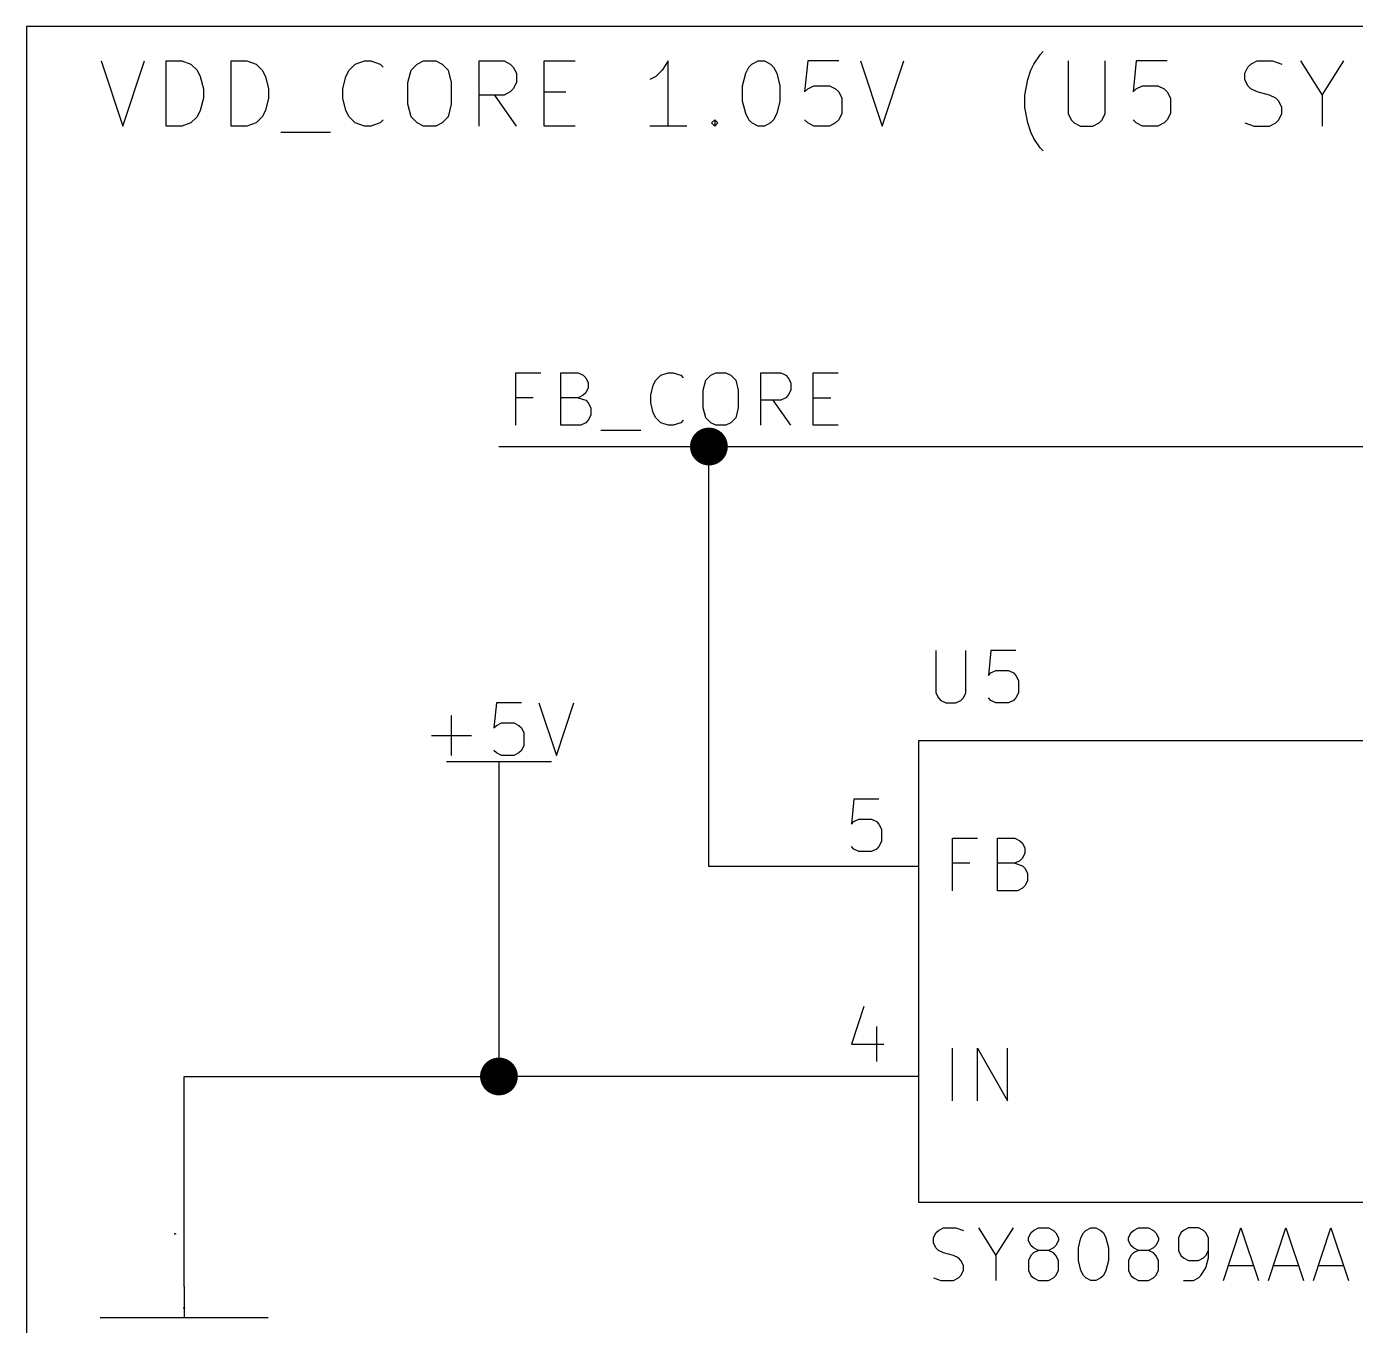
# Model space of a CAD drawing. Header units: millimetres. Extents: x 5 to 293, y -205 to -3.
# Drawn here: x 69.85 to 102, y -36.5 to -5.08 of the extents above; entities that cross this region are included whole.
import ezdxf

# ---------------------------------------------------------------- set-up
doc = ezdxf.new("R2010")
doc.units = ezdxf.units.MM
for name, color, linetype in [('GREENSIXTYFIVE', 129, 'CONTINUOUS'), ('LIGHTGREEN', 92, 'CONTINUOUS'), ('LIGHTMAGENTA', 212, 'CONTINUOUS'), ('LIGHTRED', 12, 'CONTINUOUS'), ('RED', 14, 'CONTINUOUS'), ('REDSIX', 19, 'CONTINUOUS')]:
    doc.layers.add(name, color=color, linetype=linetype)

msp = doc.modelspace()

# ---------------------------------------------------------------- linework, layer by layer
at = {"layer": 'GREENSIXTYFIVE', "linetype": 'CONTINUOUS'}
for p, q in [((91.8535, -20.1744), (91.8535, -21.2025)), ((91.8535, -20.1744), (91.8535, -21.2025)), ((92.5792, -21.2025), (92.5792, -20.1744)), ((92.5792, -21.2025), (92.5792, -20.1744)), ((93.184, -20.1744), (93.1236, -20.7792)), ((93.184, -20.1744), (93.1236, -20.7792)), ((93.7888, -20.1744), (93.184, -20.1744)), ((93.7888, -20.1744), (93.184, -20.1744)), ((93.1236, -20.7792), (93.184, -20.7187)), ((93.1236, -20.7792), (93.184, -20.7187)), ((93.184, -20.7187), (93.305, -20.6582)), ((93.184, -20.7187), (93.305, -20.6582)), ((93.305, -20.6582), (93.6074, -20.6582)), ((93.305, -20.6582), (93.6074, -20.6582)), ((93.6074, -20.6582), (93.7283, -20.7187)), ((93.6074, -20.6582), (93.7283, -20.7187)), ((93.7283, -20.7187), (93.7888, -20.7792)), ((93.7283, -20.7187), (93.7888, -20.7792)), ((93.7888, -20.7792), (93.8493, -20.9001)), ((93.7888, -20.7792), (93.8493, -20.9001)), ((91.8535, -21.2025), (91.914, -21.3235)), ((91.8535, -21.2025), (91.914, -21.3235)), ((92.5188, -21.3235), (92.5792, -21.2025)), ((92.5188, -21.3235), (92.5792, -21.2025)), ((93.8493, -21.2025), (93.7888, -21.3235)), ((93.8493, -21.2025), (93.7888, -21.3235)), ((93.8493, -20.9001), (93.8493, -21.2025)), ((93.8493, -20.9001), (93.8493, -21.2025)), ((81.2195, -21.4444), (81.1591, -22.0492)), ((81.8243, -21.4444), (81.2195, -21.4444)), ((82.2476, -21.4444), (82.6709, -22.7144)), ((82.6709, -22.7144), (83.0943, -21.4444)), ((91.914, -21.3235), (91.9745, -21.384)), ((91.914, -21.3235), (91.9745, -21.384)), ((91.9745, -21.384), (92.0954, -21.4444)), ((91.9745, -21.384), (92.0954, -21.4444)), ((92.0954, -21.4444), (92.3373, -21.4444)), ((92.0954, -21.4444), (92.3373, -21.4444)), ((92.3373, -21.4444), (92.4583, -21.384)), ((92.3373, -21.4444), (92.4583, -21.384)), ((92.4583, -21.384), (92.5188, -21.3235)), ((92.4583, -21.384), (92.5188, -21.3235)), ((93.184, -21.384), (93.1236, -21.3235)), ((93.184, -21.384), (93.1236, -21.3235)), ((93.305, -21.4444), (93.184, -21.384)), ((93.305, -21.4444), (93.184, -21.384)), ((93.6074, -21.4444), (93.305, -21.4444)), ((93.6074, -21.4444), (93.305, -21.4444)), ((93.7283, -21.384), (93.6074, -21.4444)), ((93.7283, -21.384), (93.6074, -21.4444)), ((93.7888, -21.3235), (93.7283, -21.384)), ((93.7888, -21.3235), (93.7283, -21.384)), ((80.1309, -22.7144), (80.1309, -21.7468)), ((81.1591, -22.0492), (81.2195, -21.9887)), ((81.2195, -21.9887), (81.3405, -21.9282)), ((81.3405, -21.9282), (81.6429, -21.9282)), ((81.6429, -21.9282), (81.7638, -21.9887)), ((81.7638, -21.9887), (81.8243, -22.0492)), ((81.8243, -22.0492), (81.8848, -22.1701)), ((81.8848, -22.1701), (81.8848, -22.4725)), ((79.6471, -22.2306), (80.6148, -22.2306)), ((81.8848, -22.4725), (81.8243, -22.5935)), ((81.2195, -22.654), (81.1591, -22.5935)), ((81.3405, -22.7144), (81.2195, -22.654)), ((81.6429, -22.7144), (81.3405, -22.7144)), ((81.7638, -22.654), (81.6429, -22.7144)), ((81.8243, -22.5935), (81.7638, -22.654)), ((92.2503, -25.9875), (92.2503, -24.7175)), ((92.2503, -24.7175), (92.8551, -24.7175)), ((92.2503, -25.9875), (92.2503, -24.7175)), ((92.2503, -24.7175), (92.8551, -24.7175)), ((93.3389, -25.9875), (93.3389, -24.7175)), ((93.3389, -24.7175), (93.7623, -24.7175)), ((93.3389, -25.9875), (93.3389, -24.7175)), ((93.3389, -24.7175), (93.7623, -24.7175)), ((93.7623, -24.7175), (93.8832, -24.778)), ((93.7623, -24.7175), (93.8832, -24.778)), ((93.8832, -24.778), (93.9437, -24.8385)), ((93.8832, -24.778), (93.9437, -24.8385)), ((93.9437, -24.8385), (94.0042, -24.9594)), ((93.9437, -24.8385), (94.0042, -24.9594)), ((94.0042, -24.9594), (94.0042, -25.0804)), ((94.0042, -24.9594), (94.0042, -25.0804)), ((92.6737, -25.3223), (92.2503, -25.3223)), ((92.6737, -25.3223), (92.2503, -25.3223)), ((93.7623, -25.3223), (93.3389, -25.3223)), ((93.7623, -25.3223), (93.3389, -25.3223)), ((93.8832, -25.2618), (93.7623, -25.3223)), ((93.8832, -25.2618), (93.7623, -25.3223)), ((93.7623, -25.3223), (93.9437, -25.3828)), ((93.7623, -25.3223), (93.9437, -25.3828)), ((93.9437, -25.2013), (93.8832, -25.2618)), ((93.9437, -25.2013), (93.8832, -25.2618)), ((94.0042, -25.0804), (93.9437, -25.2013)), ((94.0042, -25.0804), (93.9437, -25.2013)), ((93.9437, -25.3828), (94.0042, -25.4432)), ((93.9437, -25.3828), (94.0042, -25.4432)), ((94.0042, -25.4432), (94.0646, -25.5642)), ((94.0042, -25.4432), (94.0646, -25.5642)), ((94.0646, -25.5642), (94.0646, -25.7456)), ((94.0646, -25.5642), (94.0646, -25.7456)), ((93.8227, -25.9875), (93.3389, -25.9875)), ((93.8227, -25.9875), (93.3389, -25.9875)), ((93.9437, -25.9271), (93.8227, -25.9875)), ((93.9437, -25.9271), (93.8227, -25.9875)), ((94.0042, -25.8666), (93.9437, -25.9271)), ((94.0042, -25.8666), (93.9437, -25.9271)), ((94.0646, -25.7456), (94.0042, -25.8666)), ((94.0646, -25.7456), (94.0042, -25.8666)), ((92.2503, -31.0675), (92.2503, -29.7975)), ((92.2503, -31.0675), (92.2503, -29.7975)), ((92.8551, -31.0675), (92.8551, -29.7975)), ((92.8551, -29.7975), (93.5808, -31.0675)), ((92.8551, -31.0675), (92.8551, -29.7975)), ((92.8551, -29.7975), (93.5808, -31.0675)), ((93.5808, -31.0675), (93.5808, -29.7975)), ((93.5808, -31.0675), (93.5808, -29.7975)), ((91.7931, -34.3863), (91.8535, -34.2654)), ((91.7931, -34.3863), (91.8535, -34.2654)), ((91.7931, -34.5073), (91.7931, -34.3863)), ((91.7931, -34.5073), (91.7931, -34.3863)), ((91.8535, -34.2654), (91.914, -34.2049)), ((91.8535, -34.2654), (91.914, -34.2049)), ((91.914, -34.2049), (92.035, -34.1444)), ((91.914, -34.2049), (92.035, -34.1444)), ((92.035, -34.1444), (92.3373, -34.1444)), ((92.035, -34.1444), (92.3373, -34.1444)), ((92.3373, -34.1444), (92.5188, -34.2049)), ((92.3373, -34.1444), (92.5188, -34.2049)), ((92.8816, -34.1444), (93.3049, -34.8097)), ((92.8816, -34.1444), (93.3049, -34.8097)), ((93.3049, -34.8097), (93.7283, -34.1444)), ((93.3049, -34.8097), (93.7283, -34.1444)), ((94.0912, -34.3863), (94.1516, -34.2654)), ((94.0912, -34.3863), (94.1516, -34.2654)), ((94.0912, -34.4468), (94.0912, -34.3863)), ((94.0912, -34.4468), (94.0912, -34.3863)), ((94.1516, -34.2654), (94.2121, -34.2049)), ((94.1516, -34.2654), (94.2121, -34.2049)), ((94.2121, -34.2049), (94.3331, -34.1444)), ((94.2121, -34.2049), (94.3331, -34.1444)), ((94.3331, -34.1444), (94.575, -34.1444)), ((94.3331, -34.1444), (94.575, -34.1444)), ((94.575, -34.1444), (94.6959, -34.2049)), ((94.575, -34.1444), (94.6959, -34.2049)), ((94.6959, -34.2049), (94.7564, -34.2654)), ((94.6959, -34.2049), (94.7564, -34.2654)), ((94.7564, -34.2654), (94.8169, -34.3863)), ((94.7564, -34.2654), (94.8169, -34.3863)), ((94.8169, -34.3863), (94.8169, -34.4468)), ((94.8169, -34.3863), (94.8169, -34.4468)), ((95.3007, -34.6282), (95.3611, -34.3863)), ((95.3007, -34.6282), (95.3611, -34.3863)), ((95.3611, -34.3863), (95.4216, -34.2654)), ((95.3611, -34.3863), (95.4216, -34.2654)), ((95.4216, -34.2654), (95.4821, -34.2049)), ((95.4216, -34.2654), (95.4821, -34.2049)), ((95.4821, -34.2049), (95.603, -34.1444)), ((95.4821, -34.2049), (95.603, -34.1444)), ((95.603, -34.1444), (95.724, -34.1444)), ((95.603, -34.1444), (95.724, -34.1444)), ((95.724, -34.1444), (95.8449, -34.2049)), ((95.724, -34.1444), (95.8449, -34.2049)), ((95.8449, -34.2049), (95.9054, -34.2654)), ((95.8449, -34.2049), (95.9054, -34.2654)), ((95.9054, -34.2654), (95.9659, -34.3863)), ((95.9054, -34.2654), (95.9659, -34.3863)), ((95.9659, -34.3863), (96.0264, -34.6282)), ((95.9659, -34.3863), (96.0264, -34.6282)), ((96.5102, -34.3863), (96.5706, -34.2654)), ((96.5102, -34.3863), (96.5706, -34.2654)), ((96.5102, -34.4468), (96.5102, -34.3863)), ((96.5102, -34.4468), (96.5102, -34.3863)), ((96.5706, -34.2654), (96.6311, -34.2049)), ((96.5706, -34.2654), (96.6311, -34.2049)), ((96.6311, -34.2049), (96.7521, -34.1444)), ((96.6311, -34.2049), (96.7521, -34.1444)), ((96.7521, -34.1444), (96.994, -34.1444)), ((96.7521, -34.1444), (96.994, -34.1444)), ((96.994, -34.1444), (97.1149, -34.2049)), ((96.994, -34.1444), (97.1149, -34.2049)), ((97.1149, -34.2049), (97.1754, -34.2654)), ((97.1149, -34.2049), (97.1754, -34.2654)), ((97.1754, -34.2654), (97.2359, -34.3863)), ((97.1754, -34.2654), (97.2359, -34.3863)), ((97.2359, -34.3863), (97.2359, -34.4468)), ((97.2359, -34.3863), (97.2359, -34.4468)), ((97.7801, -34.2654), (97.7197, -34.3863)), ((97.7801, -34.2654), (97.7197, -34.3863)), ((97.7197, -34.3863), (97.7197, -34.6887)), ((97.7197, -34.3863), (97.7197, -34.6887)), ((97.8406, -34.2049), (97.7801, -34.2654)), ((97.8406, -34.2049), (97.7801, -34.2654)), ((97.9616, -34.1444), (97.8406, -34.2049)), ((97.9616, -34.1444), (97.8406, -34.2049)), ((98.2035, -34.1444), (97.9616, -34.1444)), ((98.2035, -34.1444), (97.9616, -34.1444)), ((98.3244, -34.2049), (98.2035, -34.1444)), ((98.3244, -34.2049), (98.2035, -34.1444)), ((98.3849, -34.2654), (98.3244, -34.2049)), ((98.3849, -34.2654), (98.3244, -34.2049)), ((98.4454, -34.3863), (98.3849, -34.2654)), ((98.4454, -34.3863), (98.3849, -34.2654)), ((98.4454, -34.8701), (98.4454, -34.3863)), ((98.4454, -34.8701), (98.4454, -34.3863)), ((98.8082, -35.4144), (99.2315, -34.1444)), ((98.8082, -35.4144), (99.2315, -34.1444)), ((99.2315, -34.1444), (99.6549, -35.4144)), ((99.2315, -34.1444), (99.6549, -35.4144)), ((99.8968, -35.4144), (100.3201, -34.1444)), ((99.8968, -35.4144), (100.3201, -34.1444)), ((100.3201, -34.1444), (100.7435, -35.4144)), ((100.3201, -34.1444), (100.7435, -35.4144)), ((100.9854, -35.4144), (101.4087, -34.1444)), ((100.9854, -35.4144), (101.4087, -34.1444)), ((101.4087, -34.1444), (101.8321, -35.4144)), ((101.4087, -34.1444), (101.8321, -35.4144)), ((91.8535, -34.6282), (91.7931, -34.5073)), ((91.8535, -34.6282), (91.7931, -34.5073)), ((91.914, -34.6887), (91.8535, -34.6282)), ((91.914, -34.6887), (91.8535, -34.6282)), ((92.035, -34.7492), (91.914, -34.6887)), ((92.035, -34.7492), (91.914, -34.6887)), ((94.1516, -34.5678), (94.0912, -34.4468)), ((94.1516, -34.5678), (94.0912, -34.4468)), ((94.2121, -34.6282), (94.1516, -34.5678)), ((94.2121, -34.6282), (94.1516, -34.5678)), ((94.3331, -34.6887), (94.2121, -34.6282)), ((94.3331, -34.6887), (94.2121, -34.6282)), ((94.3331, -34.6887), (94.2121, -34.7492)), ((94.3331, -34.6887), (94.2121, -34.7492)), ((94.575, -34.6887), (94.3331, -34.6887)), ((94.575, -34.6887), (94.3331, -34.6887)), ((94.6959, -34.6282), (94.575, -34.6887)), ((94.6959, -34.6282), (94.575, -34.6887)), ((94.6959, -34.7492), (94.575, -34.6887)), ((94.6959, -34.7492), (94.575, -34.6887)), ((94.7564, -34.5678), (94.6959, -34.6282)), ((94.7564, -34.5678), (94.6959, -34.6282)), ((94.8169, -34.4468), (94.7564, -34.5678)), ((94.8169, -34.4468), (94.7564, -34.5678)), ((95.3007, -34.9306), (95.3007, -34.6282)), ((95.3007, -34.9306), (95.3007, -34.6282)), ((96.0264, -34.6282), (96.0264, -34.9306)), ((96.0264, -34.6282), (96.0264, -34.9306)), ((96.5706, -34.5678), (96.5102, -34.4468)), ((96.5706, -34.5678), (96.5102, -34.4468)), ((96.6311, -34.6282), (96.5706, -34.5678)), ((96.6311, -34.6282), (96.5706, -34.5678)), ((96.7521, -34.6887), (96.6311, -34.6282)), ((96.7521, -34.6887), (96.6311, -34.6282)), ((96.7521, -34.6887), (96.6311, -34.7492)), ((96.7521, -34.6887), (96.6311, -34.7492)), ((96.994, -34.6887), (96.7521, -34.6887)), ((96.994, -34.6887), (96.7521, -34.6887)), ((97.1149, -34.6282), (96.994, -34.6887)), ((97.1149, -34.6282), (96.994, -34.6887)), ((97.1149, -34.7492), (96.994, -34.6887)), ((97.1149, -34.7492), (96.994, -34.6887)), ((97.1754, -34.5678), (97.1149, -34.6282)), ((97.1754, -34.5678), (97.1149, -34.6282)), ((97.2359, -34.4468), (97.1754, -34.5678)), ((97.2359, -34.4468), (97.1754, -34.5678)), ((97.7197, -34.6887), (97.7801, -34.8097)), ((97.7197, -34.6887), (97.7801, -34.8097)), ((98.3849, -34.8097), (98.4454, -34.6887)), ((98.3849, -34.8097), (98.4454, -34.6887)), ((92.2769, -34.8097), (92.035, -34.7492)), ((92.2769, -34.8097), (92.035, -34.7492)), ((92.3978, -34.8701), (92.2769, -34.8097)), ((92.3978, -34.8701), (92.2769, -34.8097)), ((92.4583, -34.9306), (92.3978, -34.8701)), ((92.4583, -34.9306), (92.3978, -34.8701)), ((92.5188, -35.0516), (92.4583, -34.9306)), ((92.5188, -35.0516), (92.4583, -34.9306)), ((93.3049, -34.8097), (93.3049, -35.4144)), ((93.3049, -34.8097), (93.3049, -35.4144)), ((94.1516, -34.8097), (94.0912, -34.9306)), ((94.1516, -34.8097), (94.0912, -34.9306)), ((94.0912, -34.9306), (94.0912, -35.1725)), ((94.0912, -34.9306), (94.0912, -35.1725)), ((94.2121, -34.7492), (94.1516, -34.8097)), ((94.2121, -34.7492), (94.1516, -34.8097)), ((94.7564, -34.8097), (94.6959, -34.7492)), ((94.7564, -34.8097), (94.6959, -34.7492)), ((94.8169, -34.9306), (94.7564, -34.8097)), ((94.8169, -34.9306), (94.7564, -34.8097)), ((94.8169, -35.1725), (94.8169, -34.9306)), ((94.8169, -35.1725), (94.8169, -34.9306)), ((95.3611, -35.1725), (95.3007, -34.9306)), ((95.3611, -35.1725), (95.3007, -34.9306)), ((96.0264, -34.9306), (95.9659, -35.1725)), ((96.0264, -34.9306), (95.9659, -35.1725)), ((96.5706, -34.8097), (96.5102, -34.9306)), ((96.5706, -34.8097), (96.5102, -34.9306)), ((96.5102, -34.9306), (96.5102, -35.1725)), ((96.5102, -34.9306), (96.5102, -35.1725)), ((96.6311, -34.7492), (96.5706, -34.8097)), ((96.6311, -34.7492), (96.5706, -34.8097)), ((97.1754, -34.8097), (97.1149, -34.7492)), ((97.1754, -34.8097), (97.1149, -34.7492)), ((97.2359, -34.9306), (97.1754, -34.8097)), ((97.2359, -34.9306), (97.1754, -34.8097)), ((97.2359, -35.1725), (97.2359, -34.9306)), ((97.2359, -35.1725), (97.2359, -34.9306)), ((97.7801, -34.8097), (97.8406, -34.8701)), ((97.7801, -34.8097), (97.8406, -34.8701)), ((97.8406, -34.8701), (97.9616, -34.9306)), ((97.8406, -34.8701), (97.9616, -34.9306)), ((97.9616, -34.9306), (98.2035, -34.9306)), ((97.9616, -34.9306), (98.2035, -34.9306)), ((98.2035, -34.9306), (98.3244, -34.8701)), ((98.2035, -34.9306), (98.3244, -34.8701)), ((98.3244, -34.8701), (98.3849, -34.8097)), ((98.3244, -34.8701), (98.3849, -34.8097)), ((98.3849, -35.112), (98.4454, -34.8701)), ((98.3849, -35.112), (98.4454, -34.8701)), ((91.7931, -35.354), (91.9745, -35.4144)), ((91.7931, -35.354), (91.9745, -35.4144)), ((92.2769, -35.4144), (92.3978, -35.354)), ((92.2769, -35.4144), (92.3978, -35.354)), ((92.3978, -35.354), (92.4583, -35.2935)), ((92.3978, -35.354), (92.4583, -35.2935)), ((92.4583, -35.2935), (92.5188, -35.1725)), ((92.4583, -35.2935), (92.5188, -35.1725)), ((92.5188, -35.1725), (92.5188, -35.0516)), ((92.5188, -35.1725), (92.5188, -35.0516)), ((94.0912, -35.1725), (94.1516, -35.2935)), ((94.0912, -35.1725), (94.1516, -35.2935)), ((94.1516, -35.2935), (94.2121, -35.354)), ((94.1516, -35.2935), (94.2121, -35.354)), ((94.2121, -35.354), (94.3331, -35.4144)), ((94.2121, -35.354), (94.3331, -35.4144)), ((94.575, -35.4144), (94.6959, -35.354)), ((94.575, -35.4144), (94.6959, -35.354)), ((94.6959, -35.354), (94.7564, -35.2935)), ((94.6959, -35.354), (94.7564, -35.2935)), ((94.7564, -35.2935), (94.8169, -35.1725)), ((94.7564, -35.2935), (94.8169, -35.1725)), ((95.4216, -35.2935), (95.3611, -35.1725)), ((95.4216, -35.2935), (95.3611, -35.1725)), ((95.4821, -35.354), (95.4216, -35.2935)), ((95.4821, -35.354), (95.4216, -35.2935)), ((95.603, -35.4144), (95.4821, -35.354)), ((95.603, -35.4144), (95.4821, -35.354)), ((95.8449, -35.354), (95.724, -35.4144)), ((95.8449, -35.354), (95.724, -35.4144)), ((95.9054, -35.2935), (95.8449, -35.354)), ((95.9054, -35.2935), (95.8449, -35.354)), ((95.9659, -35.1725), (95.9054, -35.2935)), ((95.9659, -35.1725), (95.9054, -35.2935)), ((96.5102, -35.1725), (96.5706, -35.2935)), ((96.5102, -35.1725), (96.5706, -35.2935)), ((96.5706, -35.2935), (96.6311, -35.354)), ((96.5706, -35.2935), (96.6311, -35.354)), ((96.6311, -35.354), (96.7521, -35.4144)), ((96.6311, -35.354), (96.7521, -35.4144)), ((96.994, -35.4144), (97.1149, -35.354)), ((96.994, -35.4144), (97.1149, -35.354)), ((97.1149, -35.354), (97.1754, -35.2935)), ((97.1149, -35.354), (97.1754, -35.2935)), ((97.1754, -35.2935), (97.2359, -35.1725)), ((97.1754, -35.2935), (97.2359, -35.1725)), ((98.0825, -35.4144), (98.2035, -35.354)), ((98.0825, -35.4144), (98.2035, -35.354)), ((98.2035, -35.354), (98.2639, -35.2935)), ((98.2035, -35.354), (98.2639, -35.2935)), ((98.2639, -35.2935), (98.3849, -35.112)), ((98.2639, -35.2935), (98.3849, -35.112)), ((98.9292, -35.0516), (99.5339, -35.0516)), ((98.9292, -35.0516), (99.5339, -35.0516)), ((100.0178, -35.0516), (100.6225, -35.0516)), ((100.0178, -35.0516), (100.6225, -35.0516)), ((101.1064, -35.0516), (101.7111, -35.0516)), ((101.1064, -35.0516), (101.7111, -35.0516)), ((91.9745, -35.4144), (92.2769, -35.4144)), ((91.9745, -35.4144), (92.2769, -35.4144)), ((94.3331, -35.4144), (94.575, -35.4144)), ((94.3331, -35.4144), (94.575, -35.4144)), ((95.724, -35.4144), (95.603, -35.4144)), ((95.724, -35.4144), (95.603, -35.4144)), ((96.7521, -35.4144), (96.994, -35.4144)), ((96.7521, -35.4144), (96.994, -35.4144)), ((97.8406, -35.4144), (98.0825, -35.4144)), ((97.8406, -35.4144), (98.0825, -35.4144)), ((73.6718, -36.0801), (73.6464, -36.0801)), ((73.6464, -36.0801), (73.65, -36.0825)), ((73.6718, -36.0801), (73.6464, -36.0801)), ((73.6464, -36.0801), (73.65, -36.0825)), ((73.65, -36.0825), (73.6524, -36.0849)), ((73.65, -36.0825), (73.6524, -36.0849)), ((73.6524, -36.0849), (73.6536, -36.0873)), ((73.6524, -36.0849), (73.6536, -36.0873)), ((73.6718, -36.0728), (73.6718, -36.0873)), ((73.6718, -36.0728), (73.6718, -36.0873))]:
    msp.add_line(p, q, dxfattribs=at)
at = {"layer": 'LIGHTGREEN', "linetype": 'CONTINUOUS'}
for p, q in [((81.28, -15.24), (86.36, -15.24)), ((86.36, -25.4), (86.36, -15.24)), ((86.36, -15.24), (137.16, -15.24)), ((81.28, -25.4), (81.28, -30.48)), ((88.9, -25.4), (86.36, -25.4)), ((73.66, -30.48), (81.28, -30.48)), ((73.66, -33.02), (73.66, -30.48)), ((88.9, -30.48), (81.28, -30.48))]:
    msp.add_line(p, q, dxfattribs=at)
at = {"layer": 'LIGHTGREEN', "const_width": 0.4572}
for points in [[(86.1314, -15.24, 1), (86.5886, -15.24, 1)], [(81.0514, -30.48, 1), (81.5086, -30.48, 1)]]:
    msp.add_lwpolyline(points, format="xyb", close=True, dxfattribs=at)
at = {"layer": 'LIGHTMAGENTA', "linetype": 'CONTINUOUS'}
for p, q in [((69.85, -5.08), (69.85, -59.69)), ((180.848, -5.08), (69.85, -5.08)), ((94.2253, -5.9856), (94.3753, -5.7607)), ((94.3753, -5.7607), (94.4502, -5.6857)), ((71.6534, -5.9106), (72.1784, -7.4854)), ((72.1784, -7.4854), (72.7033, -5.9106)), ((73.2282, -7.4854), (73.2282, -5.9106)), ((73.2282, -5.9106), (73.6032, -5.9106)), ((73.6032, -5.9106), (73.8281, -5.9856)), ((73.8281, -5.9856), (73.9781, -6.1356)), ((74.803, -7.4854), (74.803, -5.9106)), ((74.803, -5.9106), (75.178, -5.9106)), ((75.178, -5.9106), (75.4029, -5.9856)), ((75.4029, -5.9856), (75.5529, -6.1356)), ((77.6526, -6.1356), (77.8026, -5.9856)), ((77.8026, -5.9856), (78.0275, -5.9106)), ((78.0275, -5.9106), (78.1775, -5.9106)), ((78.1775, -5.9106), (78.4025, -5.9856)), ((78.4025, -5.9856), (78.4775, -6.0606)), ((79.1524, -6.1356), (79.3024, -5.9856)), ((79.3024, -5.9856), (79.4524, -5.9106)), ((79.4524, -5.9106), (79.7523, -5.9106)), ((79.7523, -5.9106), (79.9023, -5.9856)), ((79.9023, -5.9856), (80.0523, -6.1356)), ((80.8022, -7.4854), (80.8022, -5.9106)), ((80.8022, -5.9106), (81.4021, -5.9106)), ((81.4021, -5.9106), (81.5521, -5.9856)), ((81.5521, -5.9856), (81.6271, -6.0606)), ((81.6271, -6.0606), (81.7021, -6.2106)), ((82.377, -7.4854), (82.377, -5.9106)), ((82.377, -5.9106), (83.1269, -5.9106)), ((85.3766, -5.9106), (85.2266, -6.1356)), ((85.3766, -7.4854), (85.3766, -5.9106)), ((87.2513, -6.2106), (87.3263, -6.0606)), ((87.3263, -6.0606), (87.4013, -5.9856)), ((87.4013, -5.9856), (87.5513, -5.9106)), ((87.5513, -5.9106), (87.7012, -5.9106)), ((87.7012, -5.9106), (87.8512, -5.9856)), ((87.8512, -5.9856), (87.9262, -6.0606)), ((87.9262, -6.0606), (88.0012, -6.2106)), ((88.7511, -5.9106), (88.6761, -6.6605)), ((89.501, -5.9106), (88.7511, -5.9106)), ((90.0259, -5.9106), (90.5509, -7.4854)), ((90.5509, -7.4854), (91.0758, -5.9106)), ((94.1503, -6.1356), (94.2253, -5.9856)), ((95.0502, -5.9106), (95.0502, -7.1855)), ((95.9501, -7.1855), (95.9501, -5.9106)), ((96.7, -5.9106), (96.625, -6.6605)), ((97.4499, -5.9106), (96.7, -5.9106)), ((99.3246, -6.2106), (99.3996, -6.0606)), ((99.3996, -6.0606), (99.4746, -5.9856)), ((99.4746, -5.9856), (99.6246, -5.9106)), ((99.6246, -5.9106), (99.9995, -5.9106)), ((99.9995, -5.9106), (100.2245, -5.9856)), ((100.6744, -5.9106), (101.1994, -6.7355)), ((101.1994, -6.7355), (101.7243, -5.9106)), ((73.9781, -6.1356), (74.0531, -6.2856)), ((74.0531, -6.2856), (74.1281, -6.5856)), ((75.5529, -6.1356), (75.6279, -6.2856)), ((75.6279, -6.2856), (75.7029, -6.5856)), ((77.5026, -6.5856), (77.5776, -6.2856)), ((77.5776, -6.2856), (77.6526, -6.1356)), ((79.0774, -6.4356), (79.1524, -6.1356)), ((80.0523, -6.1356), (80.1273, -6.4356)), ((81.7021, -6.2106), (81.7021, -6.4356)), ((85.0766, -6.2856), (84.9266, -6.3606)), ((85.2266, -6.1356), (85.0766, -6.2856)), ((87.1763, -6.5106), (87.2513, -6.2106)), ((88.0012, -6.2106), (88.0762, -6.5106)), ((94.0003, -6.7355), (94.0753, -6.3606)), ((94.0753, -6.3606), (94.1503, -6.1356)), ((99.3246, -6.3606), (99.3246, -6.2106)), ((99.3996, -6.5106), (99.3246, -6.3606)), ((74.1281, -6.5856), (74.1281, -6.8105)), ((75.7029, -6.5856), (75.7029, -6.8105)), ((77.5026, -6.8105), (77.5026, -6.5856)), ((79.0774, -6.9605), (79.0774, -6.4356)), ((80.1273, -6.4356), (80.1273, -6.9605)), ((81.4021, -6.7355), (80.8022, -6.7355)), ((81.7021, -7.4854), (81.1772, -6.7355)), ((81.5521, -6.6605), (81.4021, -6.7355)), ((81.6271, -6.5856), (81.5521, -6.6605)), ((81.7021, -6.4356), (81.6271, -6.5856)), ((82.377, -6.6605), (82.9019, -6.6605)), ((87.1763, -6.8855), (87.1763, -6.5106)), ((88.0762, -6.5106), (88.0762, -6.8855)), ((88.6761, -6.6605), (88.7511, -6.5856)), ((88.7511, -6.5856), (88.9011, -6.5106)), ((88.9011, -6.5106), (89.276, -6.5106)), ((89.276, -6.5106), (89.426, -6.5856)), ((89.426, -6.5856), (89.501, -6.6605)), ((89.501, -6.6605), (89.576, -6.8105)), ((94.0003, -7.0355), (94.0003, -6.7355)), ((96.625, -6.6605), (96.7, -6.5856)), ((96.7, -6.5856), (96.85, -6.5106)), ((96.85, -6.5106), (97.2249, -6.5106)), ((97.2249, -6.5106), (97.3749, -6.5856)), ((97.3749, -6.5856), (97.4499, -6.6605)), ((97.4499, -6.6605), (97.5249, -6.8105)), ((99.4746, -6.5856), (99.3996, -6.5106)), ((99.6246, -6.6605), (99.4746, -6.5856)), ((99.9245, -6.7355), (99.6246, -6.6605)), ((100.0745, -6.8105), (99.9245, -6.7355)), ((101.1994, -6.7355), (101.1994, -7.4854)), ((74.1281, -6.8105), (74.0531, -7.1105)), ((75.7029, -6.8105), (75.6279, -7.1105)), ((77.5776, -7.1105), (77.5026, -6.8105)), ((79.1524, -7.2605), (79.0774, -6.9605)), ((80.1273, -6.9605), (80.0523, -7.2605)), ((87.2513, -7.1855), (87.1763, -6.8855)), ((88.0762, -6.8855), (88.0012, -7.1855)), ((89.576, -6.8105), (89.576, -7.1855)), ((94.0753, -7.4105), (94.0003, -7.0355)), ((97.5249, -6.8105), (97.5249, -7.1855)), ((100.1495, -6.8855), (100.0745, -6.8105)), ((100.2245, -7.0355), (100.1495, -6.8855)), ((100.2245, -7.1855), (100.2245, -7.0355)), ((73.9781, -7.2605), (73.8281, -7.4105)), ((74.0531, -7.1105), (73.9781, -7.2605)), ((75.5529, -7.2605), (75.4029, -7.4105)), ((75.6279, -7.1105), (75.5529, -7.2605)), ((77.6526, -7.2605), (77.5776, -7.1105)), ((77.8026, -7.4105), (77.6526, -7.2605)), ((78.4775, -7.3355), (78.4025, -7.4105)), ((79.3024, -7.4105), (79.1524, -7.2605)), ((80.0523, -7.2605), (79.9023, -7.4105)), ((86.4264, -7.4105), (86.5014, -7.3355)), ((86.5014, -7.3355), (86.5764, -7.4105)), ((86.5014, -7.3355), (86.5014, -7.4854)), ((87.3263, -7.3355), (87.2513, -7.1855)), ((87.4013, -7.4105), (87.3263, -7.3355)), ((87.9262, -7.3355), (87.8512, -7.4105)), ((88.0012, -7.1855), (87.9262, -7.3355)), ((88.7511, -7.4105), (88.6761, -7.3355)), ((89.501, -7.3355), (89.426, -7.4105)), ((89.576, -7.1855), (89.501, -7.3355)), ((95.0502, -7.1855), (95.1252, -7.3355)), ((95.1252, -7.3355), (95.2002, -7.4105)), ((95.8001, -7.4105), (95.8751, -7.3355)), ((95.8751, -7.3355), (95.9501, -7.1855)), ((96.7, -7.4105), (96.625, -7.3355)), ((97.4499, -7.3355), (97.3749, -7.4105)), ((97.5249, -7.1855), (97.4499, -7.3355)), ((100.0745, -7.4105), (100.1495, -7.3355)), ((100.1495, -7.3355), (100.2245, -7.1855)), ((73.6032, -7.4854), (73.2282, -7.4854)), ((73.8281, -7.4105), (73.6032, -7.4854)), ((75.178, -7.4854), (74.803, -7.4854)), ((75.4029, -7.4105), (75.178, -7.4854)), ((76.0029, -7.6354), (77.2027, -7.6354)), ((78.0275, -7.4854), (77.8026, -7.4105)), ((78.1775, -7.4854), (78.0275, -7.4854)), ((78.4025, -7.4105), (78.1775, -7.4854)), ((79.4524, -7.4854), (79.3024, -7.4105)), ((79.7523, -7.4854), (79.4524, -7.4854)), ((79.9023, -7.4105), (79.7523, -7.4854)), ((83.1269, -7.4854), (82.377, -7.4854)), ((85.8265, -7.4854), (84.9266, -7.4854)), ((86.5014, -7.4854), (86.4264, -7.4105)), ((86.5764, -7.4105), (86.5014, -7.4854)), ((87.5513, -7.4854), (87.4013, -7.4105)), ((87.7012, -7.4854), (87.5513, -7.4854)), ((87.8512, -7.4105), (87.7012, -7.4854)), ((88.9011, -7.4854), (88.7511, -7.4105)), ((89.276, -7.4854), (88.9011, -7.4854)), ((89.426, -7.4105), (89.276, -7.4854)), ((94.1503, -7.6354), (94.0753, -7.4105)), ((94.2253, -7.7854), (94.1503, -7.6354)), ((95.2002, -7.4105), (95.3502, -7.4854)), ((95.3502, -7.4854), (95.6501, -7.4854)), ((95.6501, -7.4854), (95.8001, -7.4105)), ((96.85, -7.4854), (96.7, -7.4105)), ((97.2249, -7.4854), (96.85, -7.4854)), ((97.3749, -7.4105), (97.2249, -7.4854)), ((99.3246, -7.4105), (99.5496, -7.4854)), ((99.5496, -7.4854), (99.9245, -7.4854)), ((99.9245, -7.4854), (100.0745, -7.4105)), ((94.3753, -8.0104), (94.2253, -7.7854)), ((94.4502, -8.0854), (94.3753, -8.0104))]:
    msp.add_line(p, q, dxfattribs=at)
at = {"layer": 'LIGHTRED', "linetype": 'CONTINUOUS'}
for p, q in [((89.8676, -23.7713), (89.8072, -24.3761)), ((89.8676, -23.7713), (89.8072, -24.3761)), ((90.4724, -23.7713), (89.8676, -23.7713)), ((90.4724, -23.7713), (89.8676, -23.7713)), ((89.8072, -24.3761), (89.8676, -24.3156)), ((89.8072, -24.3761), (89.8676, -24.3156)), ((89.8676, -24.3156), (89.9886, -24.2551)), ((89.8676, -24.3156), (89.9886, -24.2551)), ((89.9886, -24.2551), (90.291, -24.2551)), ((89.9886, -24.2551), (90.291, -24.2551)), ((90.291, -24.2551), (90.4119, -24.3156)), ((90.291, -24.2551), (90.4119, -24.3156)), ((90.4119, -24.3156), (90.4724, -24.3761)), ((90.4119, -24.3156), (90.4724, -24.3761)), ((90.4724, -24.3761), (90.5329, -24.497)), ((90.4724, -24.3761), (90.5329, -24.497)), ((90.5329, -24.497), (90.5329, -24.7994)), ((90.5329, -24.497), (90.5329, -24.7994)), ((89.8676, -24.9809), (89.8072, -24.9204)), ((89.8676, -24.9809), (89.8072, -24.9204)), ((89.9886, -25.0413), (89.8676, -24.9809)), ((89.9886, -25.0413), (89.8676, -24.9809)), ((90.291, -25.0413), (89.9886, -25.0413)), ((90.291, -25.0413), (89.9886, -25.0413)), ((90.4119, -24.9809), (90.291, -25.0413)), ((90.4119, -24.9809), (90.291, -25.0413)), ((90.4724, -24.9204), (90.4119, -24.9809)), ((90.4724, -24.9204), (90.4119, -24.9809)), ((90.5329, -24.7994), (90.4724, -24.9204)), ((90.5329, -24.7994), (90.4724, -24.9204)), ((90.1095, -28.7909), (89.8072, -29.698)), ((90.1095, -28.7909), (89.8072, -29.698)), ((90.4119, -29.2747), (90.4119, -30.1213)), ((90.4119, -29.2747), (90.4119, -30.1213)), ((89.8072, -29.698), (90.5933, -29.698)), ((89.8072, -29.698), (90.5933, -29.698)), ((73.4537, -34.29), (73.4283, -34.29)), ((73.4283, -34.29), (73.4319, -34.2924)), ((73.4537, -34.29), (73.4283, -34.29)), ((73.4283, -34.29), (73.4319, -34.2924)), ((73.4319, -34.2924), (73.4343, -34.2948)), ((73.4319, -34.2924), (73.4343, -34.2948)), ((73.4343, -34.2948), (73.4355, -34.2972)), ((73.4343, -34.2948), (73.4355, -34.2972)), ((73.4537, -34.2827), (73.4537, -34.2972)), ((73.4537, -34.2827), (73.4537, -34.2972))]:
    msp.add_line(p, q, dxfattribs=at)
at = {"layer": 'RED', "linetype": 'CONTINUOUS'}
for p, q in [((91.44, -33.528), (91.44, -22.352)), ((91.44, -22.352), (106.68, -22.352)), ((80.01, -22.86), (82.55, -22.86)), ((81.28, -22.86), (81.28, -24.13)), ((81.28, -24.13), (81.28, -25.4)), ((91.44, -25.4), (88.9, -25.4)), ((91.44, -25.4), (88.9, -25.4)), ((91.44, -30.48), (88.9, -30.48)), ((91.44, -30.48), (88.9, -30.48)), ((73.66, -35.56), (73.66, -33.02)), ((73.66, -35.56), (73.66, -33.02)), ((106.68, -33.528), (91.44, -33.528)), ((73.66, -35.56), (73.66, -36.322)), ((75.692, -36.322), (71.628, -36.322))]:
    msp.add_line(p, q, dxfattribs=at)
at = {"layer": 'REDSIX', "linetype": 'CONTINUOUS'}
for p, q in [((81.6867, -14.7269), (81.6867, -13.4569)), ((81.6867, -13.4569), (82.2915, -13.4569)), ((82.7753, -14.7269), (82.7753, -13.4569)), ((82.7753, -13.4569), (83.1987, -13.4569)), ((83.1987, -13.4569), (83.3196, -13.5174)), ((85.1944, -13.5174), (85.3758, -13.4569)), ((85.3758, -13.4569), (85.4967, -13.4569)), ((85.4967, -13.4569), (85.6782, -13.5174)), ((86.4039, -13.5174), (86.5248, -13.4569)), ((86.5248, -13.4569), (86.7667, -13.4569)), ((86.7667, -13.4569), (86.8877, -13.5174)), ((87.6134, -14.7269), (87.6134, -13.4569)), ((87.6134, -13.4569), (88.0972, -13.4569)), ((88.0972, -13.4569), (88.2182, -13.5174)), ((88.8834, -14.7269), (88.8834, -13.4569)), ((88.8834, -13.4569), (89.4882, -13.4569)), ((83.3196, -13.5174), (83.3801, -13.5779)), ((83.3801, -13.5779), (83.4406, -13.6988)), ((83.4406, -13.8198), (83.3801, -13.9407)), ((83.4406, -13.6988), (83.4406, -13.8198)), ((84.9525, -14.0012), (85.0129, -13.7593)), ((85.0129, -13.7593), (85.0734, -13.6384)), ((85.0734, -13.6384), (85.1944, -13.5174)), ((85.6782, -13.5174), (85.7386, -13.5779)), ((86.2225, -13.8803), (86.2829, -13.6384)), ((86.2829, -13.6384), (86.4039, -13.5174)), ((86.8877, -13.5174), (87.0086, -13.6384)), ((87.0086, -13.6384), (87.0691, -13.8803)), ((88.2182, -13.5174), (88.2787, -13.5779)), ((88.2787, -13.5779), (88.3391, -13.6988)), ((88.3391, -13.6988), (88.3391, -13.8803)), ((82.1101, -14.0617), (81.6867, -14.0617)), ((83.1987, -14.0617), (82.7753, -14.0617)), ((83.3196, -14.0012), (83.1987, -14.0617)), ((83.1987, -14.0617), (83.3801, -14.1222)), ((83.3801, -13.9407), (83.3196, -14.0012)), ((83.3801, -14.1222), (83.4406, -14.1826)), ((84.9525, -14.1826), (84.9525, -14.0012)), ((86.2225, -14.3036), (86.2225, -13.8803)), ((87.0691, -13.8803), (87.0691, -14.3036)), ((88.0972, -14.1222), (87.6134, -14.1222)), ((88.3391, -14.7269), (87.9158, -14.1222)), ((88.2182, -14.0617), (88.0972, -14.1222)), ((88.2787, -14.0012), (88.2182, -14.0617)), ((88.3391, -13.8803), (88.2787, -14.0012)), ((88.8834, -14.0617), (89.3068, -14.0617)), ((83.4406, -14.1826), (83.501, -14.3036)), ((83.501, -14.3036), (83.501, -14.485)), ((85.0129, -14.4245), (84.9525, -14.1826)), ((85.0734, -14.5455), (85.0129, -14.4245)), ((86.2829, -14.5455), (86.2225, -14.3036)), ((87.0691, -14.3036), (87.0086, -14.5455)), ((83.2591, -14.7269), (82.7753, -14.7269)), ((83.3801, -14.6665), (83.2591, -14.7269)), ((83.4406, -14.606), (83.3801, -14.6665)), ((83.501, -14.485), (83.4406, -14.606)), ((85.1944, -14.6665), (85.0734, -14.5455)), ((85.3758, -14.7269), (85.1944, -14.6665)), ((85.4967, -14.7269), (85.3758, -14.7269)), ((85.6782, -14.6665), (85.4967, -14.7269)), ((85.7386, -14.606), (85.6782, -14.6665)), ((86.4039, -14.6665), (86.2829, -14.5455)), ((86.5248, -14.7269), (86.4039, -14.6665)), ((86.7667, -14.7269), (86.5248, -14.7269)), ((86.8877, -14.6665), (86.7667, -14.7269)), ((87.0086, -14.5455), (86.8877, -14.6665)), ((89.4882, -14.7269), (88.8834, -14.7269)), ((83.743, -14.8479), (84.7106, -14.8479))]:
    msp.add_line(p, q, dxfattribs=at)

doc.saveas('drawing.dxf')
